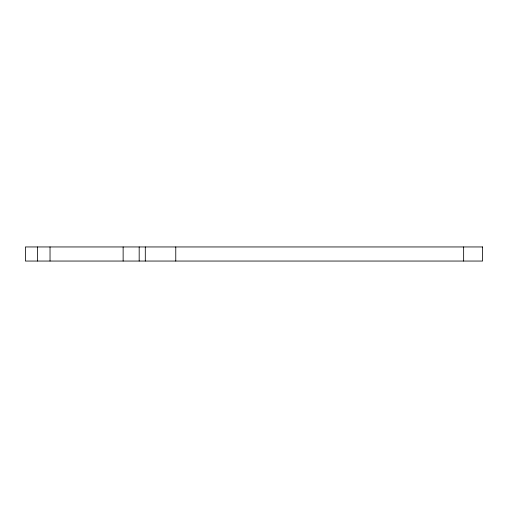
<?xml version="1.0" encoding="UTF-8"?>
<svg xmlns="http://www.w3.org/2000/svg" width="508" height="508" viewBox="0 0 508 508"><rect width="100%" height="100%" fill="white"/><g stroke="black" fill="none" stroke-linecap="round" stroke-linejoin="round"><path stroke-width="0.76" d="M463.645 246.951L463.645 261.048M175.768 246.951L175.768 261.048M145.301 246.951L145.301 261.048M139.179 246.951L139.179 261.048M123.133 246.951L123.133 261.048M50.032 246.951L50.032 261.048M37.452 246.951L37.452 261.048M482.6 246.951L25.4 246.951L25.4 261.048L482.6 261.048L482.6 246.951"/></g></svg>
